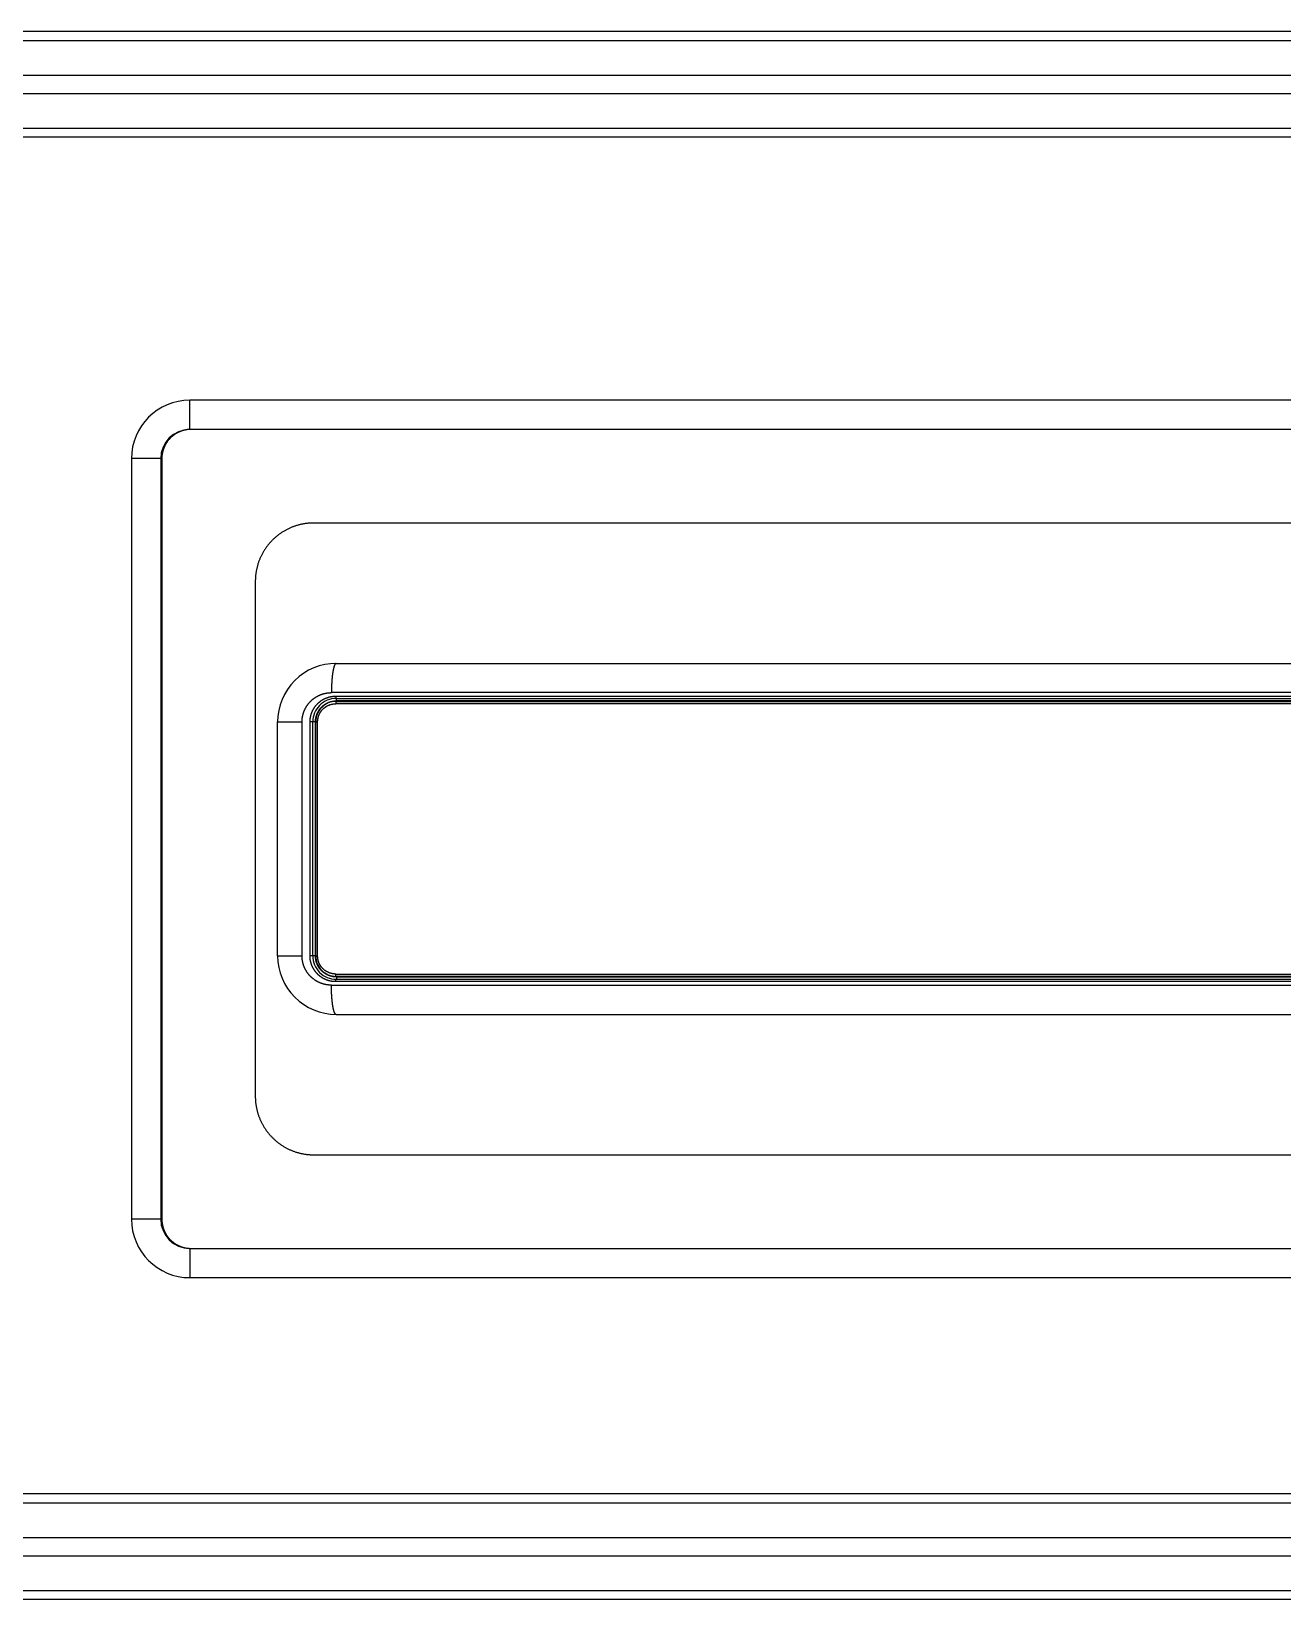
# Model space of a CAD drawing. Header units: millimetres. Extents: x 21899 to 38731, y -5425 to 3612.
# Drawn here: x 33631.3 to 33738.3, y -5146.5 to -5012.4 of the extents above; entities that cross this region are included whole.
import ezdxf

# ---------------------------------------------------------------- set-up
doc = ezdxf.new("R2010")
doc.units = ezdxf.units.MM

msp = doc.modelspace()

# ---------------------------------------------------------------- linework, layer by layer
at = {"color": 9, "linetype": 'Continuous'}
for p, q in [((34122.89634755499, -5012.445468203685), (33231.7754942404, -5012.44546820369)), ((33231.7754942404, -5013.22192533899), (34122.89634755499, -5013.221925338985)), ((33231.7754942404, -5016.190976861386), (34122.89634755499, -5016.190976861384)), ((33231.7754942404, -5017.743891132084), (34122.89634755499, -5017.743891132082)), ((33231.7754942404, -5020.712942654487), (34122.89634755499, -5020.712942654482)), ((34122.89634755499, -5021.489399789787), (33231.7754942404, -5021.489399789787)), ((33644.90071293979, -5046.467433996788), (33644.90071293979, -5043.967433996788)), ((33829.90071293979, -5046.467433996788), (33644.90071293979, -5046.467433996788)), ((33642.40071293979, -5048.967433996788), (33639.90071293979, -5048.967433996788)), ((33642.40071293979, -5048.967433996788), (33642.40071293979, -5113.967433996788)), ((33817.80272298999, -5068.967433996788), (33656.9987028895, -5068.967433996788)), ((33657.36870013469, -5069.267433996787), (33817.43272574489, -5069.267433996787)), ((33817.43272574489, -5069.917433996785), (33657.36870013469, -5069.917433996785)), ((33817.3685844257, -5069.667433996785), (33657.43284145389, -5069.667433996785)), ((33652.40071293979, -5071.467433996788), (33654.48614007549, -5071.467433996788)), ((33654.48614007549, -5091.467433996788), (33654.48614007549, -5071.467433996788)), ((33655.63356434539, -5071.467433996788), (33655.16781978249, -5071.467433996788)), ((33655.16781978249, -5091.467433996788), (33655.16781978249, -5071.467433996788)), ((33655.63356434539, -5091.467433996788), (33655.63356434539, -5071.467433996788)), ((33655.65071293979, -5071.467433996788), (33655.81807988659, -5071.467433996788)), ((33655.81807988659, -5091.467433996788), (33655.81807988659, -5071.467433996788)), ((33652.40071293979, -5091.467433996788), (33654.48614007549, -5091.467433996788)), ((33655.63356434539, -5091.467433996788), (33655.16781978249, -5091.467433996788)), ((33655.65071293979, -5091.467433996788), (33655.81807988659, -5091.467433996788)), ((33657.36870013469, -5093.017433996787), (33817.43272574489, -5093.017433996787)), ((33817.43272574489, -5093.667433996785), (33657.36870013469, -5093.667433996785)), ((33657.43284145389, -5093.267433996787), (33817.3685844257, -5093.267433996787)), ((33656.9987028895, -5093.967433996788), (33817.80272298999, -5093.967433996788)), ((33642.40071293979, -5113.967433996788), (33639.90071293979, -5113.967433996788)), ((33644.90071293979, -5116.467433996788), (33829.90071293979, -5116.467433996788)), ((33644.90071293979, -5116.467433996788), (33644.90071293979, -5118.967433996788)), ((34027.42948224372, -5137.445468203685), (33231.7754942404, -5137.445468203687)), ((33231.7754942404, -5138.221925338983), (34027.40723839172, -5138.221925338987)), ((33231.7754942404, -5141.190976861386), (34027.61874948251, -5141.190976861386)), ((33231.7754942404, -5142.743891132084), (34028.16709902522, -5142.74389113209)), ((33231.7754942404, -5145.712942654483), (34030.58979260037, -5145.71294265448)), ((34031.85104123986, -5146.489399789789), (33231.7754942404, -5146.489399789787))]:
    msp.add_line(p, q, dxfattribs=at)
at = {"color": 7, "linetype": 'Continuous'}
for p, q in [((33829.90071293979, -5043.967433996788), (33644.90071293979, -5043.967433996788)), ((33639.90071293979, -5048.967433996788), (33639.90071293979, -5113.967433996788)), ((33642.4961903267, -5048.967434334785), (33642.4961903267, -5113.967433658685)), ((33819.31830013709, -5054.467433996788), (33655.4831256676, -5054.467433996788)), ((33650.48815012569, -5059.467434698088), (33650.48815012569, -5103.467433349984)), ((33657.4007130203, -5066.467433996788), (33817.40071285929, -5066.467433996788)), ((33657.40071293979, -5069.467433996788), (33817.40071293979, -5069.467433996788)), ((33657.4007130641, -5069.717433996788), (33817.40071281539, -5069.717433996788)), ((33652.40071293979, -5091.467433909986), (33652.40071293979, -5071.467434083488)), ((33655.40071293979, -5091.467433839587), (33655.40071293979, -5071.467434172786)), ((33655.65071293979, -5091.467433868087), (33655.65071293979, -5071.467434125485)), ((33817.40071293979, -5093.217433996788), (33657.40071293979, -5093.217433996788)), ((33657.40071293979, -5093.467433996788), (33817.40071293979, -5093.467433996788)), ((33657.40071293979, -5096.467433996788), (33817.40071293979, -5096.467433996788)), ((33655.4831257425, -5108.467433996788), (33819.31830021199, -5108.467433996788)), ((33644.90071293979, -5118.967433996788), (33829.90071293979, -5118.967433996788))]:
    msp.add_line(p, q, dxfattribs=at)
for centre, radius, start, end in [((33644.90071293979, -5048.967433996788), 5, 90, 180), ((33657.40071293979, -5071.467433996788), 5, 89.999999077024, 180.0000009936375), ((33657.40071293979, -5071.467433996788), 2, 89.99999570591044, 180.0000050440597), ((33657.40071293979, -5071.467433996788), 1.75, 89.99999592873368, 180.0000042136314), ((33657.40071293979, -5091.467433996788), 5, 179.9999990061541, 270.0000009227675), ((33657.40071293979, -5091.467433996788), 2, 179.9999954987202, 270.0000047672502), ((33657.40071293979, -5091.467433996788), 1.75, 179.9999957861602, 270.0000040712663), ((33644.90071293979, -5113.967433996788), 5, 180, 270)]:
    msp.add_arc(centre, radius, start, end, dxfattribs=at)
at = {"color": 9, "linetype": 'Continuous'}
for centre, start, end in [((33644.90071293979, -5048.967433996788), 90, 180), ((33644.90071293979, -5113.967433996788), 180, 270)]:
    msp.add_arc(centre, 2.5, start, end, dxfattribs=at)
at = {"color": 7, "linetype": 'Continuous'}
for points, start_tangent, end_tangent in [([(33644.9936780913, -5046.467433996788), (33644.92027077539, -5046.468514130886), (33644.84693582619, -5046.471753029686), (33644.77373261389, -5046.477147523385), (33644.7007283874, -5046.484691984786), (33644.62797690199, -5046.494380488386), (33644.55555591069, -5046.506202023787), (33644.48352188409, -5046.520146305387), (33644.41194604219, -5046.536198314987), (33644.34088875419, -5046.554342896385), (33644.27041283259, -5046.574562339187), (33644.2005854404, -5046.596835265887), (33644.13146096619, -5046.621142109287), (33644.06310934379, -5046.647455730186), (33643.99558025128, -5046.675754282087), (33643.9289412517, -5046.706006572187), (33643.8632422368, -5046.738186808087), (33643.798544807, -5046.772261604287), (33643.73490304439, -5046.808198846686), (33643.67236910269, -5046.845965435785), (33643.61100148009, -5046.885521969585), (33643.55084447849, -5046.926835717886), (33643.49195703089, -5046.969861721287), (33643.43437948029, -5047.014565794487), (33643.3781669871, -5047.060900225786), (33643.32335963819, -5047.108826743284), (33643.27000540969, -5047.158298112588), (33643.21814610659, -5047.209269881585), (33643.16782000709, -5047.261698874185), (33643.11907117239, -5047.315533323488), (33643.07193139209, -5047.370732292087), (33643.02644439119, -5047.427238488284), (33642.98263856999, -5047.485010344486), (33642.94055341589, -5047.543989368385), (33642.90021618379, -5047.604130620884), (33642.8616599853, -5047.665378043186), (33642.82491278989, -5047.727680046786), (33642.79000024049, -5047.790986189784), (33642.75695099979, -5047.855237060585), (33642.72578492329, -5047.920386681688), (33642.69652884049, -5047.986371317786), (33642.6691989672, -5048.053146725886), (33642.64381843819, -5048.120648770886), (33642.62040184619, -5048.188830861285), (33642.59896774659, -5048.257631475184), (33642.57953012969, -5048.326997650385), (33642.56210230839, -5048.396874348486), (33642.54669744089, -5048.467200530185), (33642.53332448499, -5048.537927465486), (33642.52199433079, -5048.608989259386), (33642.51271308759, -5048.680339305885), (33642.50548858309, -5048.751908139386), (33642.50032428699, -5048.823651157485), (33642.4972241205, -5048.895510170985), (33642.4961903267, -5048.967434334785)], (-0.9999999999476139, -1.023582897614566e-05), (-8.459953006847032e-06, -0.9999999999642146)), ([(33655.4831256676, -5054.467433996788), (33655.35953342389, -5054.468964792586), (33655.23602478879, -5054.473555888688), (33655.11268529329, -5054.481203137488), (33654.98957134059, -5054.491902426586), (33654.86676100329, -5054.505646956188), (33654.7443237694, -5054.522429047784), (33654.62235144219, -5054.542235794985), (33654.50090811189, -5054.565056220186), (33654.38008647659, -5054.590872020786), (33654.25994633829, -5054.619669352187), (33654.14058081359, -5054.651424583086), (33654.02204648859, -5054.686121190685), (33653.9044361647, -5054.723730334686), (33653.787804293, -5054.764232760686), (33653.67224312259, -5054.807594371885), (33653.5578056572, -5054.853793003587), (33653.44458176269, -5054.902789895086), (33653.33262317019, -5054.954559962387), (33653.222016673, -5055.009060188686), (33653.11281335739, -5055.066262283986), (33653.005096051, -5055.126119573388), (33652.8989155793, -5055.188600276086), (33652.7943500328, -5055.253654748287), (33652.69145033739, -5055.321247350488), (33652.59028919829, -5055.391326230185), (33652.49091791939, -5055.463851472787), (33652.39340302939, -5055.538770042485), (33652.29779638289, -5055.616037341284), (33652.2041584867, -5055.695599605284), (33652.11254202919, -5055.777406879786), (33652.02300046639, -5055.861406177986), (33651.93558705769, -5055.947541978288), (33651.8503481938, -5056.035762996484), (33651.7673365181, -5056.126008982586), (33651.68659385029, -5056.218228658485), (33651.60817327889, -5056.312355202686), (33651.53210990469, -5056.408340274784), (33651.45845382039, -5056.506114364785), (33651.3872375339, -5056.605627954987), (33651.31850898149, -5056.706807548288), (33651.2522976691, -5056.809602910786), (33651.18864973549, -5056.913935250288), (33651.1275895639, -5057.019757248987), (33651.06915874979, -5057.126989420887), (33651.0133788594, -5057.235584817388), (33650.96028884449, -5057.345460068884), (33650.9099080114, -5057.456567494888), (33650.86227090859, -5057.568823059488), (33650.81739441169, -5057.682179070785), (33650.77530901939, -5057.796550510384), (33650.7360297811, -5057.911888340086), (33650.6995830252, -5058.028106994987), (33650.66598177579, -5058.145156495086), (33650.6352477152, -5058.262952992887), (33650.60739218009, -5058.381444646386), (33650.58243283149, -5058.500548046186), (33650.56037932969, -5058.620208449987), (33650.54124524939, -5058.740343477888), (33650.52503833969, -5058.860894817686), (33650.51176798389, -5058.981782624587), (33650.50143981219, -5059.102943138687), (33650.49405865379, -5059.224309038784), (33650.48962757929, -5059.345831332486), (33650.48815012569, -5059.467434698088)], (-0.9999999999863625, -5.222565234721623e-06), (-5.307242122914521e-06, -0.9999999999859167)), ([(33650.48815012569, -5103.467433349984), (33650.48962757559, -5103.589036500887), (33650.49405864139, -5103.710558705186), (33650.50143979739, -5103.831924653086), (33650.51176796929, -5103.953085221086), (33650.52503832439, -5104.073973051387), (33650.5412452286, -5104.194524374887), (33650.56037930249, -5104.314659386384), (33650.58243279629, -5104.434319768987), (33650.60739213989, -5104.553423166986), (33650.6352476747, -5104.671914837987), (33650.665981734, -5104.789711346288), (33650.69958297849, -5104.906760843487), (33650.736029728, -5105.022979491487), (33650.7753089597, -5105.138317315088), (33650.81739434769, -5105.252688755687), (33650.86227084289, -5105.366044774486), (33650.90990794419, -5105.478300346085), (33650.96028877299, -5105.589407772188), (33651.01337877989, -5105.699283017084), (33651.06915866249, -5105.807878408084), (33651.12758947309, -5105.915110582884), (33651.18864963979, -5106.020932582387), (33651.25229754689, -5106.125264887987), (33651.31850881399, -5106.228060192485), (33651.3872373417, -5106.329239762888), (33651.4584536426, -5106.428753386985), (33651.53210974799, -5106.526527516386), (33651.60817314949, -5106.622512631488), (33651.68659375649, -5106.716639225486), (33651.76733641609, -5106.808858897484), (33651.8503480712, -5106.899104867187), (33651.93558692779, -5106.987325884284), (33652.0230003355, -5107.073461689886), (33652.11254189129, -5107.157460987588), (33652.2041583383, -5107.239268259187), (33652.2977962302, -5107.318830525785), (33652.39340287529, -5107.396097829786), (33652.49091776309, -5107.471016403788), (33652.59028903849, -5107.543541649784), (33652.69145017369, -5107.613620532686), (33652.79434986469, -5107.681213137888), (33652.89891540739, -5107.746267613487), (33653.00509587579, -5107.808748319885), (33653.11281317909, -5107.868605613387), (33653.22201649149, -5107.925807712685), (33653.332622986, -5107.980307943186), (33653.44458157529, -5108.032078014587), (33653.55780546589, -5108.081074909986), (33653.67224292699, -5108.127273545388), (33653.78780409359, -5108.170635160785), (33653.90443596379, -5108.211137591787), (33654.0220462889, -5108.248746741685), (33654.14058061449, -5108.283443354785), (33654.25994613189, -5108.315198589187), (33654.38008625829, -5108.343995923186), (33654.50090789249, -5108.369811729184), (33654.62235123239, -5108.392632161687), (33654.74432357179, -5108.412438916084), (33654.86676081839, -5108.429221014287), (33654.98957113059, -5108.442965545886), (33655.11268503239, -5108.453664836588), (33655.23602449539, -5108.461312089987), (33655.35953324469, -5108.465903196686), (33655.4831257425, -5108.467433996788)], (5.296337427829378e-06, -0.9999999999859746), (0.9999999999863174, -5.231189600977023e-06)), ([(33642.4961903267, -5113.967433658685), (33642.4972241205, -5114.039357822587), (33642.50032428699, -5114.111216835985), (33642.50548858309, -5114.182959854084), (33642.51271308759, -5114.254528687588), (33642.52199433079, -5114.325878734087), (33642.53332448489, -5114.396940527984), (33642.54669744089, -5114.467667463285), (33642.56210230839, -5114.537993644988), (33642.57953012969, -5114.607870343085), (33642.59896774659, -5114.677236518286), (33642.62040184619, -5114.746037132185), (33642.64381843819, -5114.814219222686), (33642.66919896709, -5114.881721267686), (33642.69652884049, -5114.948496675786), (33642.72578492329, -5115.014481311786), (33642.75695099979, -5115.079630932885), (33642.79000024049, -5115.143881803686), (33642.82491278989, -5115.207187946688), (33642.8616599853, -5115.269489950288), (33642.90021618379, -5115.330737372586), (33642.94055341589, -5115.390878625085), (33642.98263856999, -5115.449857648984), (33643.02644439119, -5115.507629505186), (33643.07193139209, -5115.564135701386), (33643.11907117239, -5115.619334670087), (33643.16782000709, -5115.673169119384), (33643.21814610659, -5115.725598111987), (33643.27000540969, -5115.776569880987), (33643.32335963819, -5115.826041250284), (33643.3781669871, -5115.873967767684), (33643.43437948039, -5115.920302198987), (33643.49195703089, -5115.965006272285), (33643.5508444786, -5116.008032275588), (33643.6110014802, -5116.049346023885), (33643.67236910269, -5116.088902557685), (33643.73490304439, -5116.126669146788), (33643.7985448071, -5116.162606389187), (33643.8632422368, -5116.196681185384), (33643.9289412517, -5116.228861421385), (33643.99558025128, -5116.259113711485), (33644.06310934379, -5116.287412263284), (33644.13146096619, -5116.313725884285), (33644.20058544049, -5116.338032727688), (33644.27041283269, -5116.360305654287), (33644.34088875419, -5116.380525097184), (33644.41194604219, -5116.398669678487), (33644.48352188409, -5116.414721688188), (33644.55555591069, -5116.428665969686), (33644.62797690199, -5116.440487505088), (33644.7007283874, -5116.450176008786), (33644.77373261399, -5116.457720470085), (33644.84693582619, -5116.463114963886), (33644.92027077539, -5116.466353862686), (33644.9936780913, -5116.467433996788)], (8.459953006847032e-06, -0.9999999999642146), (0.9999999999476139, -1.023582897614566e-05))]:
    msp.add_spline(points, degree=3, dxfattribs=dict(at, start_tangent=start_tangent, end_tangent=end_tangent))
at = {"color": 9, "linetype": 'Continuous'}
for points, start_tangent, end_tangent in [([(33657.40071293979, -5066.467433996788), (33657.3906905512, -5066.468211041787), (33657.38067439279, -5066.470541693687), (33657.37067069109, -5066.474424503785), (33657.3606856648, -5066.479857058386), (33657.3507255208, -5066.486835980284), (33657.3407964509, -5066.495356931186), (33657.33090462719, -5066.505414614187), (33657.32105619879, -5066.517002777086), (33657.31125728799, -5066.530114216284), (33657.30151398599, -5066.544740781186), (33657.2918323496, -5066.560873379387), (33657.28221839729, -5066.578501982285), (33657.2726781055, -5066.597615631386), (33657.26321740479, -5066.618202444786), (33657.25384217619, -5066.640249625185), (33657.2445582478, -5066.663743467087), (33657.23537139079, -5066.688669365985), (33657.22628731599, -5066.715011826984), (33657.21731167049, -5066.742754474688), (33657.2084500338, -5066.771880063285), (33657.1997079147, -5066.802370487285), (33657.1910907475, -5066.834206792684), (33657.18260388899, -5066.867369188885), (33657.17425261489, -5066.901837060987), (33657.16604211679, -5066.937588982486), (33657.15797749849, -5066.974602728687), (33657.1500637732, -5067.012855290586), (33657.14230586049, -5067.052322888985), (33657.13470858299, -5067.092980989384), (33657.12727666329, -5067.134804317187), (33657.12001472149, -5067.177766873587), (33657.1129272718, -5067.221841951587), (33657.10601871999, -5067.267002152284), (33657.09929336069, -5067.313219402784), (33657.09275537469, -5067.360464972588), (33657.08640882619, -5067.408709492085), (33657.08025766049, -5067.457922970987), (33657.07430570129, -5067.508074816184), (33657.06855664859, -5067.559133851586), (33657.06301407619, -5067.611068337084), (33657.05768142959, -5067.663845988287), (33657.05256202369, -5067.717433996788), (33657.047659041, -5067.771799050186), (33657.04297552919, -5067.826907353387), (33657.03851439989, -5067.882724648987), (33657.03427842629, -5067.939216238885), (33657.03027024159, -5067.996347006088), (33657.02649233729, -5068.054081435888), (33657.0229470621, -5068.112383638485), (33657.01963661969, -5068.171217371086), (33657.01656306809, -5068.230546060686), (33657.01372831789, -5068.290332826384), (33657.01113413129, -5068.350540502486), (33657.00878212079, -5068.411131661886), (33657.00667374869, -5068.472068638786), (33657.0048103255, -5068.533313552585), (33657.00319300969, -5068.594828331288), (33657.00182280649, -5068.656574735187), (33657.00070056779, -5068.718514380287), (33656.99982699119, -5068.780608762785), (33656.99920261969, -5068.842819282587), (33656.9988278415, -5068.905107267388), (33656.9987028895, -5068.967433996788)], (-1, 0), (0, -1)), ([(33654.48614007549, -5071.467433996788), (33654.4866743396, -5071.415881287585), (33654.48827692559, -5071.364350008085), (33654.49094718319, -5071.312862061686), (33654.49468401919, -5071.261439216685), (33654.4994858983, -5071.210103208787), (33654.5053508514, -5071.158875675786), (33654.51227647829, -5071.107778179687), (33654.52025994289, -5071.056832258384), (33654.52929796919, -5071.006059423185), (33654.53938684829, -5070.955481111187), (33654.55052243969, -5070.905118675686), (33654.56270017179, -5070.854993388186), (33654.57591504099, -5070.805126437588), (33654.59016161389, -5070.755538914984), (33654.6054340296, -5070.706251804984), (33654.62172600099, -5070.657285978084), (33654.63903081619, -5070.608662183085), (33654.65734134009, -5070.560401040084), (33654.67665001739, -5070.512523029187), (33654.69694887319, -5070.465048486085), (33654.71822951739, -5070.417997589486), (33654.74048314459, -5070.371390357685), (33654.76370053929, -5070.325246635386), (33654.78787207619, -5070.279586090086), (33654.8129877255, -5070.234428199687), (33654.83903705369, -5070.189792247786), (33654.86600922879, -5070.145697312588), (33654.8938930224, -5070.102162260684), (33654.92267681389, -5070.059205737985), (33654.9523485946, -5070.016846160886), (33654.98289597049, -5069.975101710084), (33655.01430616839, -5069.933990319687), (33655.04656603759, -5069.893529672087), (33655.07966205769, -5069.853737186686), (33655.11358033989, -5069.814630015388), (33655.1483066353, -5069.776225030988), (33655.18382633689, -5069.738538822587), (33655.22012448779, -5069.701587684985), (33655.25718578429, -5069.665387613188), (33655.29499458349, -5069.629954292786), (33655.33353490839, -5069.595303093485), (33655.37279045399, -5069.561449061186), (33655.412744594, -5069.528406910786), (33655.4533803861, -5069.496191019285), (33655.49468058239, -5069.464815416386), (33655.53662763369, -5069.434293778986), (33655.57920369519, -5069.404639425686), (33655.62239062859, -5069.375865312986), (33655.66617002539, -5069.347984017788), (33655.7105232239, -5069.321007726785), (33655.75543128779, -5069.294948249086), (33655.80087496109, -5069.269817037084), (33655.84683475149, -5069.245625133588), (33655.89329111439, -5069.222383081787), (33655.94022431679, -5069.200101010485), (33655.98761393399, -5069.178788857085), (33656.03543904929, -5069.158456225186), (33656.08367952459, -5069.139111856786), (33656.13231602729, -5069.120763738485), (33656.18132769769, -5069.103420013087), (33656.23069129369, -5069.087089092985), (33656.28038666979, -5069.071777783784), (33656.33039242589, -5069.057492846687), (33656.38068535499, -5069.044241013287), (33656.43124443889, -5069.032027881187), (33656.48204897849, -5069.020858558388), (33656.53307700039, -5069.010738007086), (33656.58430596959, -5069.001670798987), (33656.6357136654, -5068.993660939084), (33656.68727804789, -5068.986711924887), (33656.738976892, -5068.980826811085), (33656.79078778649, -5068.976008196887), (33656.8426882948, -5068.972258202686), (33656.8946559816, -5068.969578470986), (33656.94666838249, -5068.967970170588), (33656.9987028895, -5068.967433996788)], (7.15048891864749e-08, 0.9999999999999976), (0.9999999999999978, 6.944737727914326e-08)), ([(33655.16781978249, -5071.467433996788), (33655.16851233739, -5071.412247546987), (33655.17059149529, -5071.357057455285), (33655.17405777729, -5071.301912648587), (33655.1789094928, -5071.246861278987), (33655.18514283989, -5071.191950575185), (33655.19275367969, -5071.137215793386), (33655.20173876399, -5071.082681811587), (33655.21209409199, -5071.028377745284), (33655.22381367449, -5070.974339921288), (33655.2368905777, -5070.920604064386), (33655.2513177666, -5070.867202510986), (33655.26708764979, -5070.814167070688), (33655.28419160679, -5070.761530573885), (33655.30262009859, -5070.709326121285), (33655.32236289969, -5070.657586327487), (33655.34340909189, -5070.606343421487), (33655.36574696639, -5070.555629510587), (33655.38936398769, -5070.505476613385), (33655.41424684279, -5070.455916508587), (33655.44038144349, -5070.406980716087), (33655.46775292019, -5070.358700489587), (33655.49634560479, -5070.311106827385), (33655.52614303689, -5070.264230434686), (33655.55712796679, -5070.218101698885), (33655.58928234989, -5070.172750675285), (33655.62258735539, -5070.128207054886), (33655.65702335359, -5070.084500159484), (33655.69256993599, -5070.041658896085), (33655.72920589899, -5069.999711756687), (33655.76690926709, -5069.958686770287), (33655.80565728009, -5069.918611500087), (33655.8454264137, -5069.879513000587), (33655.8861923767, -5069.841417803987), (33655.92793012319, -5069.804351889185), (33655.97061386499, -5069.768340654386), (33656.01421707279, -5069.733408898586), (33656.05871250309, -5069.699580783186), (33656.1040721919, -5069.666879821687), (33656.15026749209, -5069.635328835886), (33656.19726906619, -5069.604949947787), (33656.24504692479, -5069.575764538486), (33656.2935704242, -5069.547793237687), (33656.34280830149, -5069.521055888186), (33656.39272869879, -5069.495571521786), (33656.4432991776, -5069.471358340588), (33656.49448672539, -5069.448433701587), (33656.54625776889, -5069.426814096887), (33656.59857829769, -5069.406515092085), (33656.65141389619, -5069.387551315087), (33656.7047295908, -5069.369936504087), (33656.75848966719, -5069.353683535786), (33656.81265819279, -5069.338804236684), (33656.86719984749, -5069.325309204984), (33656.9220789563, -5069.313208134086), (33656.97725697309, -5069.302510254687), (33657.03269410209, -5069.293223738287), (33657.08835578509, -5069.285354734386), (33657.14421166759, -5069.278908183287), (33657.20022358479, -5069.273889295784), (33657.25634247429, -5069.270302718685), (33657.3125182454, -5069.268150904287), (33657.36870013469, -5069.267433996787)], (1.751558254966611e-07, 0.9999999999999848), (0.999999999999989, 1.491457351231074e-07)), ([(33657.36870013469, -5069.267433996787), (33657.36873429309, -5069.276670688485), (33657.36883669569, -5069.285887668686), (33657.36900712369, -5069.295065267788), (33657.36924521349, -5069.304183900285), (33657.36955045709, -5069.313224106785), (33657.3699222029, -5069.322166594784), (33657.3703596578, -5069.330992280686), (33657.37086188799, -5069.339682329986), (33657.37142782199, -5069.348218197685), (33657.37205625179, -5069.356581667887), (33657.37274583649, -5069.364754892484), (33657.37349510429, -5069.372720429286), (33657.37430245639, -5069.380461279687), (33657.37516616979, -5069.387960923987), (33657.37608440129, -5069.395203357888), (33657.37705519129, -5069.402173125485), (33657.37807646819, -5069.408855352985), (33657.37914605239, -5069.415235780185), (33657.38026166149, -5069.421300790984), (33657.38142091459, -5069.427037442185), (33657.38262133789, -5069.432433491687), (33657.38386036959, -5069.437477423888), (33657.38513536549, -5069.442158474887), (33657.38644360469, -5069.446466654988), (33657.38778229539, -5069.450392770485), (33657.3891485807, -5069.453928442685), (33657.39053954499, -5069.457066126286), (33657.3919522198, -5069.459799125385), (33657.39338359049, -5069.462121607588), (33657.39483060229, -5069.464028616685), (33657.39629016729, -5069.465516082886), (33657.3977591708, -5069.466580831986), (33657.39923447769, -5069.467220591685), (33657.40071293979, -5069.467433996788)], (0, -1), (1, 0)), ([(33657.43284145389, -5069.667433996785), (33657.43280717189, -5069.658197304985), (33657.4327043993, -5069.648980324886), (33657.4325333552, -5069.639802725787), (33657.43229440479, -5069.630684093185), (33657.43198805799, -5069.621643886787), (33657.43161496849, -5069.612701398784), (33657.43117593249, -5069.603875712886), (33657.43067188689, -5069.595185663484), (33657.43010390749, -5069.586649795785), (33657.4294732062, -5069.578286325586), (33657.42878112909, -5069.570113101085), (33657.42802915299, -5069.562147564187), (33657.42721888279, -5069.554406713885), (33657.42635204749, -5069.546907069487), (33657.4254304971, -5069.539664635586), (33657.42445619819, -5069.532694867985), (33657.42343123, -5069.526012640488), (33657.4223577798, -5069.519632213285), (33657.42123813839, -5069.513567202584), (33657.4200746952, -5069.507830551285), (33657.418869933, -5069.502434501888), (33657.41762642289, -5069.497390569586), (33657.41634681859, -5069.492709518587), (33657.41503385079, -5069.488401338485), (33657.4136903215, -5069.484475223084), (33657.4123190977, -5069.480939550884), (33657.4109231059, -5069.477801867286), (33657.40950532499, -5069.475068868085), (33657.40806878079, -5069.472746385885), (33657.40661653879, -5069.470839376785), (33657.40515169819, -5069.469351910584), (33657.4036773851, -5069.468287161484), (33657.40219674569, -5069.467647401785), (33657.40071293979, -5069.467433996788)], (0, 1), (-1, 0)), ([(33655.63356434539, -5071.467433996788), (33655.63415257319, -5071.421410902187), (33655.63591697669, -5071.375415871085), (33655.63885656789, -5071.329478839785), (33655.64296964939, -5071.283629299187), (33655.6482538155, -5071.237896669887), (33655.65470599369, -5071.192310054385), (33655.66232245899, -5071.146898336088), (33655.67109880019, -5071.101690428286), (33655.68102989819, -5071.056715293684), (33655.69210995159, -5071.012001765184), (33655.70433248399, -5070.967578516686), (33655.71769033659, -5070.923474095087), (33655.73217565559, -5070.879716939986), (33655.74777989859, -5070.836335342288), (33655.76449383549, -5070.793357423185), (33655.78230754669, -5070.750811125186), (33655.80121042319, -5070.708724195987), (33655.82119116179, -5070.667124181584), (33655.84223777209, -5070.626038395285), (33655.86433756889, -5070.585493917088), (33655.8874771819, -5070.545517559485), (33655.91164254599, -5070.506135868885), (33655.93681891389, -5070.467375088885), (33655.96299084769, -5070.429261159587), (33655.9901422305, -5070.391819683287), (33656.01825626199, -5070.355075917685), (33656.04731546729, -5070.319054748486), (33656.0773016996, -5070.283780672884), (33656.1081961435, -5070.249277780784), (33656.1399793262, -5070.215569728787), (33656.17263111589, -5070.182679728985), (33656.20613074049, -5070.150630515885), (33656.24045678249, -5070.119444340186), (33656.27558720369, -5070.089142931885), (33656.3114993394, -5070.059747494988), (33656.34816992519, -5070.031278672386), (33656.38557509519, -5070.003756537086), (33656.42369040659, -5069.977200561987), (33656.46249084589, -5069.951629605484), (33656.50195084779, -5069.927061889086), (33656.54204431219, -5069.903514976088), (33656.58274461569, -5069.881005756286), (33656.62402463949, -5069.859550420586), (33656.66585677509, -5069.839164450486), (33656.70821296019, -5069.819862591385), (33656.75106468209, -5069.801658844086), (33656.79438301679, -5069.784566439886), (33656.83813863569, -5069.768597832384), (33656.8823018421, -5069.753764676187), (33656.9268425863, -5069.740077817087), (33656.97173049479, -5069.727547276687), (33657.01693489519, -5069.716182240887), (33657.06242483869, -5069.705991049288), (33657.10816913699, -5069.696981182586), (33657.15413637569, -5069.689159256786), (33657.20029495189, -5069.682531012788), (33657.2466130914, -5069.677101311487), (33657.29305889939, -5069.672874124784), (33657.339600365, -5069.669852534984), (33657.38620538829, -5069.668038728885), (33657.43284145389, -5069.667433996785)], (1.838128939173852e-07, 0.9999999999999832), (0.9999999999999877, 1.573517613827045e-07)), ([(33655.81807988659, -5071.467433996788), (33655.81858714239, -5071.427790493186), (33655.82010866069, -5071.388171323988), (33655.82264358229, -5071.348602236585), (33655.8261904329, -5071.309108672887), (33655.83074712459, -5071.269716015786), (33655.83631098989, -5071.230449384688), (33655.84287879319, -5071.191333713987), (33655.85044670419, -5071.152393956587), (33655.85901027979, -5071.113655099585), (33655.8685644846, -5071.075142017586), (33655.87910369839, -5071.036879447487), (33655.8906217089, -5070.998892013185), (33655.90311170319, -5070.961204241286), (33655.91656627169, -5070.923840526486), (33655.93097741059, -5070.886825113585), (33655.94633651959, -5070.850182089087), (33655.962634403, -5070.813935367487), (33655.97986126559, -5070.778108684686), (33655.9980067194, -5070.742725571787), (33656.0170597774, -5070.707809354184), (33656.03700886169, -5070.673383122486), (33656.05784179659, -5070.639469732987), (33656.07954581879, -5070.606091777287), (33656.10210757139, -5070.573271580086), (33656.1255131135, -5070.541031171784), (33656.14974791709, -5070.509392280988), (33656.17479687539, -5070.478376312187), (33656.2006443045, -5070.448004331285), (33656.22727394749, -5070.418297049686), (33656.25466898389, -5070.389274802086), (33656.28281202859, -5070.360957537485), (33656.31168514819, -5070.333364790686), (33656.34126985699, -5070.306515676586), (33656.37154713819, -5070.280428860386), (33656.40249743909, -5070.255122551685), (33656.43410069459, -5070.230614475686), (33656.46633632549, -5070.206921865085), (33656.49918325959, -5070.184061435588), (33656.5326199375, -5070.162049372886), (33656.56662432839, -5070.140901313984), (33656.60117394519, -5070.120632329284), (33656.63624585389, -5070.101256910084), (33656.67181669769, -5070.082788946687), (33656.70786270219, -5070.065241719285), (33656.74435970529, -5070.048627876587), (33656.78128316099, -5070.032959427188), (33656.81860817199, -5070.018247719885), (33656.85630949579, -5070.004503435686), (33656.89436157559, -5069.991736570786), (33656.9327385534, -5069.979956427485), (33656.97141429449, -5069.969171601586), (33657.01036240879, -5069.959389972688), (33657.0495562702, -5069.950618694986), (33657.08896904739, -5069.942864186685), (33657.12857371589, -5069.936132125085), (33657.16834308959, -5069.930427437785), (33657.2082498353, -5069.925754298287), (33657.2482665163, -5069.922116118587), (33657.2883655956, -5069.919515548185), (33657.32851945989, -5069.917954469585), (33657.36870013469, -5069.917433996785)], (1.620841925745771e-07, 0.9999999999999869), (0.9999999999999875, 1.585525886826559e-07)), ([(33657.40071293979, -5069.717433996788), (33657.39927669069, -5069.717635383486), (33657.3978433341, -5069.718239137988), (33657.39641575639, -5069.719244044385), (33657.39499683269, -5069.720648079086), (33657.39358942049, -5069.722448414284), (33657.39219635409, -5069.724641424587), (33657.39082043899, -5069.727222693486), (33657.38946444599, -5069.730187022584), (33657.388131106, -5069.733528442286), (33657.38682310419, -5069.737240223187), (33657.38554307469, -5069.741314890385), (33657.3842935952, -5069.745744238086), (33657.38307718209, -5069.750519345986), (33657.38189628509, -5069.755630597885), (33657.3807532823, -5069.761067700287), (33657.37965047559, -5069.766819703587), (33657.37859008589, -5069.772875023986), (33657.37757424869, -5069.779221466988), (33657.37660500969, -5069.785846251585), (33657.3756843209, -5069.792736036388), (33657.37481403639, -5069.799876946285), (33657.37399590889, -5069.807254600486), (33657.37323158589, -5069.814854141287), (33657.37252260659, -5069.822660264288), (33657.37187039899, -5069.830657248885), (33657.37127627639, -5069.838828990387), (33657.3707414353, -5069.847159031988), (33657.37026695289, -5069.855630597884), (33657.36985378459, -5069.864226627686), (33657.36950276249, -5069.872929809984), (33657.36921459359, -5069.881722617787), (33657.36898985819, -5069.890587343585), (33657.36882900879, -5069.899506134987), (33657.36873236939, -5069.908461030687), (33657.36870013469, -5069.917433996785)], (-1, 0), (0, -1)), ([(33656.9987028895, -5093.967433996788), (33656.94666838249, -5093.966897822987), (33656.8946559816, -5093.965289522586), (33656.8426882948, -5093.962609790788), (33656.79078778649, -5093.958859796587), (33656.738976892, -5093.954041182385), (33656.68727804789, -5093.948156068587), (33656.6357136654, -5093.941207054386), (33656.58430596959, -5093.933197194585), (33656.53307700039, -5093.924129986486), (33656.48204897849, -5093.914009435086), (33656.43124443889, -5093.902840112287), (33656.38068535499, -5093.890626980186), (33656.33039242589, -5093.877375146885), (33656.28038666979, -5093.863090209785), (33656.23069129369, -5093.847778900488), (33656.18132769769, -5093.831447980485), (33656.13231602729, -5093.814104255087), (33656.08367952459, -5093.795756136684), (33656.03543904929, -5093.776411768287), (33655.98761393399, -5093.756079136385), (33655.94022431679, -5093.734766982985), (33655.89329111439, -5093.712484911686), (33655.84683475149, -5093.689242859988), (33655.80087496109, -5093.665050956484), (33655.75543128779, -5093.639919744388), (33655.7105232239, -5093.613860266685), (33655.66617002539, -5093.586883975686), (33655.62239062859, -5093.559002680484), (33655.57920369519, -5093.530228567886), (33655.53662763369, -5093.500574214586), (33655.49468058239, -5093.470052577186), (33655.4533803861, -5093.438676974185), (33655.412744594, -5093.406461082786), (33655.37279045399, -5093.373418932284), (33655.33353490839, -5093.339564899985), (33655.29499458349, -5093.304913700687), (33655.25718578429, -5093.269480380286), (33655.22012448779, -5093.233280308485), (33655.18382633689, -5093.196329170887), (33655.1483066353, -5093.158642962588), (33655.11358033989, -5093.120237978188), (33655.07966205769, -5093.081130806886), (33655.04656603759, -5093.041338321387), (33655.01430616839, -5093.000877673787), (33654.98289597049, -5092.959766283386), (33654.9523485946, -5092.918021832584), (33654.92267681389, -5092.875662255587), (33654.8938930224, -5092.832705732786), (33654.86600922879, -5092.789170680886), (33654.83903705369, -5092.745075745786), (33654.8129877255, -5092.700439793787), (33654.78787207619, -5092.655281903486), (33654.76370053929, -5092.609621358088), (33654.74048314459, -5092.563477635786), (33654.71822951739, -5092.516870403988), (33654.69694887319, -5092.469819507385), (33654.67665001739, -5092.422344964287), (33654.65734134009, -5092.374466953484), (33654.63903081619, -5092.326205810385), (33654.62172600099, -5092.277582015386), (33654.6054340296, -5092.228616188486), (33654.59016161389, -5092.179329078486), (33654.57591504099, -5092.129741555987), (33654.56270017179, -5092.079874605288), (33654.55052243969, -5092.029749317784), (33654.53938684829, -5091.979386882385), (33654.52929796919, -5091.928808570387), (33654.52025994289, -5091.878035735086), (33654.51227647829, -5091.827089813787), (33654.5053508514, -5091.775992317684), (33654.4994858983, -5091.724764784785), (33654.49468401919, -5091.673428776785), (33654.49094718319, -5091.622005931784), (33654.48827692559, -5091.570517985487), (33654.4866743396, -5091.518986705987), (33654.48614007549, -5091.467433996788)], (-0.9999999999999978, 6.94473772773792e-08), (-7.15048891864749e-08, 0.9999999999999976)), ([(33657.36870013469, -5093.667433996785), (33657.31251800449, -5093.666717083184), (33657.25634196799, -5093.664565248886), (33657.2002229502, -5093.660978648984), (33657.14421103979, -5093.655959745787), (33657.0883552279, -5093.649513187584), (33657.03269357499, -5093.641644173787), (33656.97725642249, -5093.632357639288), (33656.9220783855, -5093.621659741186), (33656.86719928209, -5093.609558656286), (33656.81265763759, -5093.596063611885), (33656.75848911349, -5093.581184297987), (33656.70472903559, -5093.564931313786), (33656.6514133426, -5093.547316487586), (33656.59857774779, -5093.528352696087), (33656.54625722249, -5093.508053676587), (33656.49448618209, -5093.486434056887), (33656.443298638, -5093.463509402985), (33656.3927281635, -5093.439296206985), (33656.342807771, -5093.413811825887), (33656.29356989879, -5093.387074461787), (33656.24504640489, -5093.359103146386), (33656.19726855209, -5093.329917722685), (33656.15026698429, -5093.299538820187), (33656.10407169079, -5093.267987820187), (33656.05871200909, -5093.235286844587), (33656.01421658619, -5093.201458715184), (33655.97061338629, -5093.166526945488), (33655.92792965259, -5093.130515696887), (33655.88619191449, -5093.093449768485), (33655.84542596029, -5093.055354558286), (33655.80565683589, -5093.016256045486), (33655.76690883229, -5092.976180761985), (33655.72920547389, -5092.935155762485), (33655.6925695211, -5092.893208610085), (33655.65702294919, -5092.850367333884), (33655.62258696169, -5092.806660425786), (33655.58928196739, -5092.762116792886), (33655.55712759579, -5092.716765757088), (33655.52614267779, -5092.670637009285), (33655.4963452579, -5092.623760604887), (33655.46775258599, -5092.576166931287), (33655.44038112219, -5092.527886693684), (33655.4142465348, -5092.478950890285), (33655.38936369329, -5092.429390774987), (33655.36574668599, -5092.379237867486), (33655.343408826, -5092.328523947084), (33655.3223626484, -5092.277281031687), (33655.30261986199, -5092.225541227786), (33655.28419138499, -5092.173336765185), (33655.2670874441, -5092.120700261587), (33655.25131757789, -5092.067664817287), (33655.2368904044, -5092.014263254385), (33655.22381351469, -5091.960527377587), (33655.21209394839, -5091.906489543688), (33655.20173864289, -5091.852185500085), (33655.19275357909, -5091.797651537885), (33655.18514274969, -5091.742916704088), (33655.17890941129, -5091.688005905986), (33655.17405771579, -5091.632954530085), (33655.17059146229, -5091.577809882687), (33655.1685123291, -5091.522620116486), (33655.16781978249, -5091.467433996788)], (-0.9999999999999863, 1.655213871269243e-07), (-1.568417129199542e-07, 0.9999999999999877)), ([(33657.43284145389, -5093.267433996787), (33657.38620547329, -5093.266829266888), (33657.33960045, -5093.265015462885), (33657.29305898429, -5093.261993875285), (33657.24661317619, -5093.257766690787), (33657.2002950364, -5093.252336991687), (33657.1541364599, -5093.245708749984), (33657.1081692209, -5093.237886826288), (33657.06242492229, -5093.228876961786), (33657.0169349783, -5093.218685772385), (33656.9717305774, -5093.207320738684), (33656.9268426683, -5093.194790200485), (33656.88230192349, -5093.181103343484), (33656.8381387164, -5093.166270189386), (33656.7943830967, -5093.150301583888), (33656.75106476109, -5093.133209181886), (33656.70821303829, -5093.115005436486), (33656.6658568523, -5093.095703579484), (33656.6240247157, -5093.075317611287), (33656.58274469079, -5093.053862277584), (33656.5420443863, -5093.031353059587), (33656.50195092069, -5093.007806148487), (33656.46249091759, -5092.983238433886), (33656.42369047699, -5092.957667479286), (33656.38557516439, -5092.931111505886), (33656.348169993, -5092.903589372285), (33656.3114994058, -5092.875120551385), (33656.2755872686, -5092.845725116085), (33656.24045684569, -5092.815423709288), (33656.20613080209, -5092.784237534985), (33656.17263117559, -5092.752188323286), (33656.13997938419, -5092.719298324684), (33656.10819619949, -5092.685590273684), (33656.07730175369, -5092.651087382588), (33656.04731551939, -5092.615813307884), (33656.01825631199, -5092.579792139486), (33655.99014227839, -5092.543048374484), (33655.96299089349, -5092.505606898785), (33655.93681895759, -5092.467492969887), (33655.9116425875, -5092.428732190487), (33655.88747722129, -5092.389350500287), (33655.8643376063, -5092.349374142987), (33655.84223780739, -5092.308829664986), (33655.82119119509, -5092.267743878887), (33655.80121045439, -5092.226143864687), (33655.78230757589, -5092.184056935685), (33655.76449386269, -5092.141510637686), (33655.7477799238, -5092.098532718685), (33655.73217567889, -5092.055151120885), (33655.71769035789, -5092.011393965686), (33655.70433250339, -5091.967289544087), (33655.6921099691, -5091.922866295388), (33655.68102991379, -5091.878152766387), (33655.67109881389, -5091.833177631486), (33655.66232247099, -5091.787969723786), (33655.65470600399, -5091.742558005686), (33655.64825382389, -5091.696971389187), (33655.64296965589, -5091.651238757686), (33655.6388565727, -5091.605389216385), (33655.63591698, -5091.559452187588), (33655.63415257499, -5091.513457162187), (33655.63356434539, -5091.467433996788)], (-0.9999999999999849, 1.747213015892931e-07), (-1.64214675435817e-07, 0.9999999999999866)), ([(33657.36870013469, -5093.017433996787), (33657.32851945989, -5093.016913523987), (33657.2883655956, -5093.015352445285), (33657.2482665163, -5093.012751874985), (33657.2082498353, -5093.009113695187), (33657.16834308959, -5093.004440555784), (33657.12857371589, -5092.998735868487), (33657.08896904739, -5092.992003806887), (33657.0495562702, -5092.984249298488), (33657.01036240879, -5092.975478020786), (33656.97141429449, -5092.965696391888), (33656.9327385534, -5092.954911566087), (33656.89436157559, -5092.943131422786), (33656.85630949579, -5092.930364557787), (33656.81860817199, -5092.916620273585), (33656.78128316099, -5092.901908566388), (33656.74435970529, -5092.886240116988), (33656.70786270219, -5092.869626274185), (33656.67181669769, -5092.852079046888), (33656.63624585389, -5092.833611083386), (33656.60117394519, -5092.814235664186), (33656.56662432839, -5092.793966679585), (33656.5326199375, -5092.772818620584), (33656.49918325959, -5092.750806557886), (33656.46633632549, -5092.727946128385), (33656.43410069459, -5092.704253517886), (33656.40249743909, -5092.679745441788), (33656.37154713819, -5092.654439133088), (33656.34126985699, -5092.628352316888), (33656.31168514819, -5092.601503202886), (33656.28281202859, -5092.573910455985), (33656.25466898389, -5092.545593191388), (33656.22727394749, -5092.516570943886), (33656.2006443045, -5092.486863662185), (33656.17479687539, -5092.456491681287), (33656.14974791709, -5092.425475712587), (33656.1255131135, -5092.393836821784), (33656.10210757139, -5092.361596413486), (33656.07954581879, -5092.328776216285), (33656.05784179649, -5092.295398260585), (33656.03700886169, -5092.261484871085), (33656.0170597774, -5092.227058639286), (33655.9980067194, -5092.192142421687), (33655.97986126559, -5092.156759308788), (33655.962634403, -5092.120932625987), (33655.94633651959, -5092.084685904387), (33655.93097741059, -5092.048042879984), (33655.91656627169, -5092.011027466984), (33655.90311170319, -5091.973663752184), (33655.8906217089, -5091.935975980288), (33655.87910369839, -5091.897988545987), (33655.8685644846, -5091.859725975888), (33655.85901027979, -5091.821212893885), (33655.85044670419, -5091.782474036985), (33655.84287879319, -5091.743534279487), (33655.83631098989, -5091.704418608888), (33655.83074712459, -5091.665151977684), (33655.8261904329, -5091.625759320688), (33655.82264358229, -5091.586265756885), (33655.82010866069, -5091.546696669486), (33655.81858714239, -5091.507077500386), (33655.81807988659, -5091.467433996788)], (-0.9999999999999875, 1.585525886826559e-07), (-1.620841925745771e-07, 0.9999999999999869)), ([(33657.40071293979, -5093.217433996788), (33657.39927669069, -5093.217232610086), (33657.3978433341, -5093.216628855587), (33657.39641575639, -5093.215623949085), (33657.39499683269, -5093.214219914486), (33657.39358942049, -5093.212419579186), (33657.39219635409, -5093.210226568886), (33657.39082043899, -5093.207645299988), (33657.38946444599, -5093.204680970886), (33657.388131106, -5093.201339551286), (33657.38682310419, -5093.197627770287), (33657.38554307459, -5093.193553103085), (33657.3842935952, -5093.189123755486), (33657.38307718209, -5093.184348647488), (33657.38189628509, -5093.179237395585), (33657.3807532823, -5093.173800293187), (33657.37965047559, -5093.168048289988), (33657.37859008589, -5093.161992969484), (33657.37757424869, -5093.155646526486), (33657.37660500969, -5093.149021741885), (33657.3756843209, -5093.142131957085), (33657.37481403639, -5093.134991047185), (33657.37399590889, -5093.127613392984), (33657.37323158589, -5093.120013852187), (33657.37252260659, -5093.112207729186), (33657.37187039899, -5093.104210744588), (33657.37127627639, -5093.096039003087), (33657.3707414353, -5093.087708961588), (33657.37026695289, -5093.079237395586), (33657.36985378459, -5093.070641365886), (33657.36950276249, -5093.061938183486), (33657.36921459359, -5093.053145375687), (33657.36898985819, -5093.044280649885), (33657.36882900879, -5093.035361858487), (33657.36873236939, -5093.026406962786), (33657.36870013469, -5093.017433996787)], (-1, 0), (0, 1)), ([(33657.36870013469, -5093.667433996785), (33657.36873429309, -5093.658197304985), (33657.36883669569, -5093.648980324886), (33657.36900712369, -5093.639802725787), (33657.36924521349, -5093.630684093185), (33657.36955045709, -5093.621643886685), (33657.3699222029, -5093.612701398686), (33657.3703596578, -5093.603875712788), (33657.37086188799, -5093.595185663484), (33657.37142782199, -5093.586649795687), (33657.37205625179, -5093.578286325586), (33657.37274583649, -5093.570113100986), (33657.37349510429, -5093.562147564086), (33657.37430245639, -5093.554406713787), (33657.37516616979, -5093.546907069385), (33657.37608440129, -5093.539664635586), (33657.37705519139, -5093.532694867985), (33657.37807646819, -5093.526012640488), (33657.3791460525, -5093.519632213285), (33657.38026166149, -5093.513567202486), (33657.38142091459, -5093.507830551285), (33657.38262133789, -5093.502434501786), (33657.38386036959, -5093.497390569586), (33657.38513536549, -5093.492709518587), (33657.38644360469, -5093.488401338485), (33657.38778229539, -5093.484475223084), (33657.3891485807, -5093.480939550884), (33657.39053954499, -5093.477801867184), (33657.3919522198, -5093.475068868085), (33657.39338359049, -5093.472746385885), (33657.39483060229, -5093.470839376785), (33657.39629016729, -5093.469351910584), (33657.3977591708, -5093.468287161484), (33657.39923447769, -5093.467647401785), (33657.40071293979, -5093.467433996788)], (0, 1), (1, 0)), ([(33657.43284145389, -5093.267433996787), (33657.43280717189, -5093.276670688485), (33657.4327043993, -5093.285887668584), (33657.4325333552, -5093.295065267686), (33657.43229440479, -5093.304183900285), (33657.43198805799, -5093.313224106687), (33657.43161496849, -5093.322166594784), (33657.43117593249, -5093.330992280686), (33657.43067188689, -5093.339682329986), (33657.43010390749, -5093.348218197685), (33657.4294732062, -5093.356581667887), (33657.42878112909, -5093.364754892385), (33657.42802915299, -5093.372720429286), (33657.42721888279, -5093.380461279585), (33657.42635204749, -5093.387960923987), (33657.4254304971, -5093.395203357888), (33657.42445619819, -5093.402173125485), (33657.42343123, -5093.408855352985), (33657.4223577798, -5093.415235780185), (33657.42123813839, -5093.421300790886), (33657.4200746952, -5093.427037442185), (33657.418869933, -5093.432433491687), (33657.41762642289, -5093.437477423888), (33657.41634681859, -5093.442158474887), (33657.41503385079, -5093.446466654988), (33657.4136903215, -5093.450392770485), (33657.41231909779, -5093.453928442586), (33657.4109231059, -5093.457066126286), (33657.40950532499, -5093.459799125385), (33657.40806878079, -5093.462121607588), (33657.40661653879, -5093.464028616685), (33657.40515169819, -5093.465516082886), (33657.4036773851, -5093.466580831986), (33657.40219674569, -5093.467220591685), (33657.40071293979, -5093.467433996788)], (0, -1), (-1, 0)), ([(33657.40071293979, -5096.467433996788), (33657.3906905512, -5096.466656951785), (33657.38067439279, -5096.464326299787), (33657.37067069109, -5096.460443489688), (33657.3606856648, -5096.455010935186), (33657.3507255208, -5096.448032013284), (33657.3407964509, -5096.439511062285), (33657.33090462719, -5096.429453379284), (33657.32105619879, -5096.417865216388), (33657.31125728799, -5096.404753777186), (33657.30151398599, -5096.390127212288), (33657.2918323496, -5096.373994614087), (33657.28221839729, -5096.356366011185), (33657.2726781055, -5096.337252362186), (33657.26321740479, -5096.316665548684), (33657.25384217619, -5096.294618368387), (33657.2445582478, -5096.271124526384), (33657.23537139079, -5096.246198627485), (33657.22628731599, -5096.219856166486), (33657.21731167049, -5096.192113518786), (33657.2084500338, -5096.162987930185), (33657.1997079147, -5096.132497506185), (33657.1910907475, -5096.100661200786), (33657.18260388899, -5096.067498804585), (33657.17425261489, -5096.033030932585), (33657.16604211679, -5095.997279011086), (33657.15797749849, -5095.960265264786), (33657.1500637732, -5095.922012702888), (33657.14230586049, -5095.882545104587), (33657.13470858299, -5095.841887004184), (33657.12727666329, -5095.800063676286), (33657.12001472149, -5095.757101119887), (33657.1129272718, -5095.713026041985), (33657.10601871999, -5095.667865841186), (33657.09929336069, -5095.621648590784), (33657.09275537469, -5095.574403020988), (33657.08640882619, -5095.526158501385), (33657.08025766049, -5095.476945022585), (33657.07430570129, -5095.426793177385), (33657.06855664859, -5095.375734141888), (33657.06301407619, -5095.323799656386), (33657.05768142959, -5095.271022005187), (33657.05256202369, -5095.217433996788), (33657.047659041, -5095.163068943284), (33657.04297552919, -5095.107960640087), (33657.03851439989, -5095.052143344588), (33657.03427842629, -5094.995651754585), (33657.03027024159, -5094.938520987487), (33657.02649233729, -5094.880786557687), (33657.0229470621, -5094.822484355087), (33657.01963661969, -5094.763650622384), (33657.01656306809, -5094.704321932788), (33657.01372831789, -5094.644535167086), (33657.01113413129, -5094.584327490984), (33657.00878212079, -5094.523736331686), (33657.00667374869, -5094.462799354786), (33657.0048103255, -5094.401554440885), (33657.00319300969, -5094.340039662186), (33657.00182280649, -5094.278293258385), (33657.00070056779, -5094.216353613285), (33656.99982699119, -5094.154259230685), (33656.99920261969, -5094.092048710887), (33656.9988278415, -5094.029760726085), (33656.9987028895, -5093.967433996788)], (-1, 0), (0, 1))]:
    msp.add_spline(points, degree=3, dxfattribs=dict(at, start_tangent=start_tangent, end_tangent=end_tangent))

doc.saveas('drawing.dxf')
